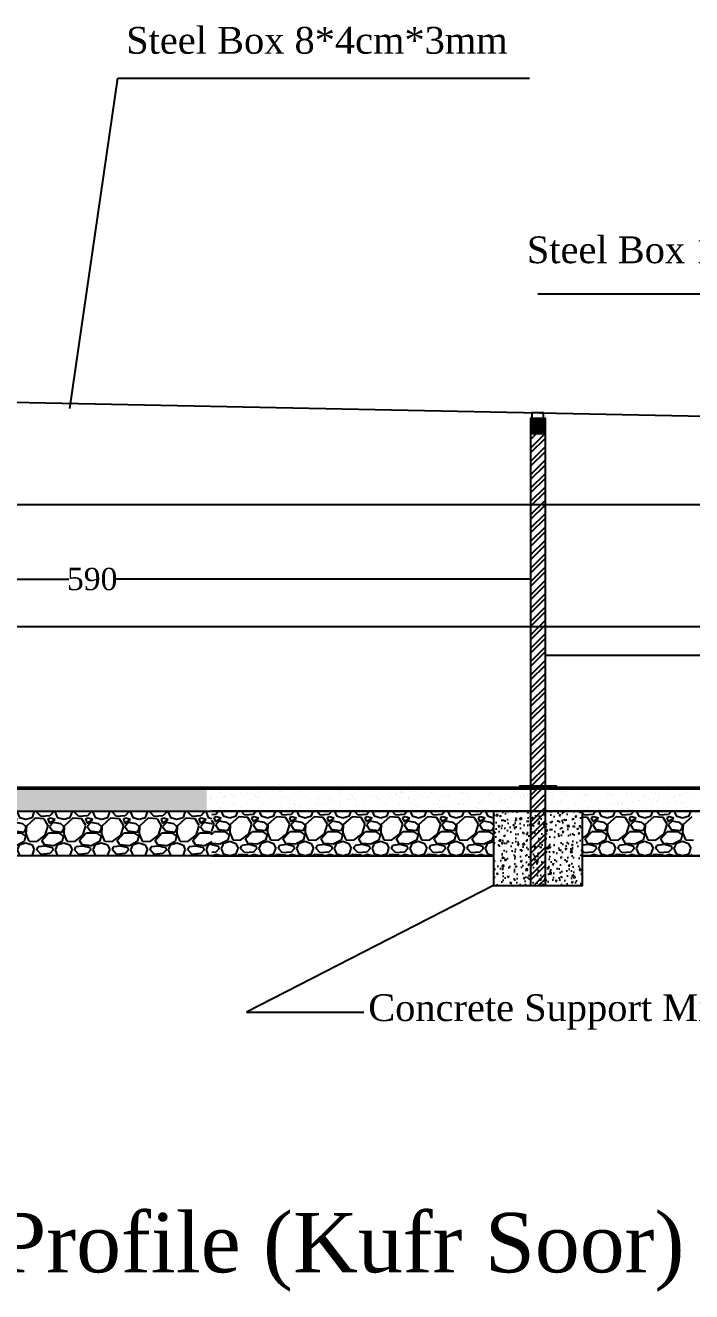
# Model space of a CAD drawing. Header units: centimetres. Extents: x 19229 to 51025, y 9487 to 24710.
# Drawn here: x 22319 to 22768, y 9487 to 10339 of the extents above; entities that cross this region are included whole.
import ezdxf

# ---------------------------------------------------------------- set-up
doc = ezdxf.new("R2010")
doc.units = ezdxf.units.CM
doc.layers.get('0').update_dxf_attribs({"linetype": 'CONTINUOUS'})
doc.layers.get('DEFPOINTS').update_dxf_attribs({"linetype": 'CONTINUOUS'})
doc.styles.add('style2', font='times.ttf', dxfattribs={"height": 15})
doc.styles.add('style3', font='times.ttf', dxfattribs={"height": 25})
doc.dimstyles.get("Standard").update_dxf_attribs({"dimtxt": 15, "dimasz": 0.18, "dimexe": 0.18, "dimexo": 0.0625, "dimgap": 0.09, "dimtad": 0, "dimdec": 0, "dimzin": 0, "dimdsep": 46, "dimtxsty": 'style2', "dimcen": 0.09, "dimadec": 0, "dimazin": 0, "dimtfac": 1, "dimtdec": 0, "dimtofl": 0, "dimtmove": 0, "dimatfit": 3, "dimfxl": 1, "dimtolj": 1, "dimtzin": 0, "dimarcsym": 0})

# ---------------------------------------------------------------- blocks, each defined once
blk = doc.blocks.new('*D21')
at = {"color": 0, "lineweight": -2, "ltscale": 20, "transparency": 16777216}
for p, q in [((22669.45, 9915.06), (22669.45, 9914.95)), ((22669.63, 9915.13), (22941.32, 9915.13)), ((23243.89, 9915.13), (22972.2, 9915.13)), ((23244.07, 9915.19), (23244.07, 9915.31))]:
    blk.add_line(p, q, dxfattribs=at)
at = {"color": 0, "ltscale": 20, "transparency": 16777216}
for points in [[(22669.63, 9915.16), (22669.63, 9915.1), (22669.45, 9915.13)], [(23243.89, 9915.16), (23243.89, 9915.1), (23244.07, 9915.13)]]:
    blk.add_solid(points, dxfattribs=at)
at = {"layer": 'DEFPOINTS', "color": 0, "ltscale": 20, "transparency": 16777216}
for p in [(22669.45, 9915.13), (23244.07, 9915.13), (23244.07, 9915.13)]:
    blk.add_point(p, dxfattribs=at)
at = {"color": 0, "ltscale": 20, "transparency": 16777216, "insert": (22956.76, 9915.13), "char_height": 15, "attachment_point": 5, "style": 'style2'}
blk.add_mtext('\\A1;575', dxfattribs=at)
blk = doc.blocks.new('*D22')
at = {"color": 0, "lineweight": -2, "ltscale": 20, "transparency": 16777216}
for p, q in [((20884.07, 10041.3), (20884.07, 9933.95)), ((23244.07, 10041.3), (23244.07, 9933.95)), ((20884.25, 9934.13), (22094.79, 9934.13)), ((23243.89, 9934.13), (22138, 9934.13))]:
    blk.add_line(p, q, dxfattribs=at)
at = {"color": 0, "ltscale": 20, "transparency": 16777216}
for points in [[(20884.25, 9934.16), (20884.25, 9934.1), (20884.07, 9934.13)], [(23243.89, 9934.16), (23243.89, 9934.1), (23244.07, 9934.13)]]:
    blk.add_solid(points, dxfattribs=at)
at = {"layer": 'DEFPOINTS', "color": 0, "ltscale": 20, "transparency": 16777216}
for p in [(20884.07, 10041.36), (23244.07, 10041.36), (23244.07, 9934.13)]:
    blk.add_point(p, dxfattribs=at)
at = {"color": 0, "ltscale": 20, "transparency": 16777216, "insert": (22116.39, 9934.13), "char_height": 15, "attachment_point": 5, "style": 'style2'}
blk.add_mtext('\\A1;2360', dxfattribs=at)
blk = doc.blocks.new('*D24')
at = {"color": 0, "lineweight": -2, "ltscale": 20, "transparency": 16777216}
for p, q in [((22069.45, 9966.31), (22069.45, 9966.43)), ((22069.63, 9966.25), (22348.67, 9966.25)), ((22659.27, 9966.25), (22380.23, 9966.25)), ((22659.45, 9966.31), (22659.45, 9966.43))]:
    blk.add_line(p, q, dxfattribs=at)
at = {"color": 0, "ltscale": 20, "transparency": 16777216}
for points in [[(22069.63, 9966.28), (22069.63, 9966.22), (22069.45, 9966.25)], [(22659.27, 9966.28), (22659.27, 9966.22), (22659.45, 9966.25)]]:
    blk.add_solid(points, dxfattribs=at)
at = {"layer": 'DEFPOINTS', "color": 0, "ltscale": 20, "transparency": 16777216}
for p in [(22069.45, 9966.25), (22659.45, 9966.25), (22659.45, 9966.25)]:
    blk.add_point(p, dxfattribs=at)
at = {"color": 0, "ltscale": 20, "transparency": 16777216, "insert": (22364.45, 9966.25), "char_height": 15, "attachment_point": 5, "style": 'style2'}
blk.add_mtext('\\A1;590', dxfattribs=at)

msp = doc.modelspace()

# ---------------------------------------------------------------- hatches: boundary and pattern name
at = {"ltscale": 20}
h = msp.add_hatch(color=7, dxfattribs=at)
h.dxf.hatch_style = 1
h.paths.add_polyline_path([(22669.45, 10074.25), (22659.45, 10074.25), (22659.45, 10064.25), (22669.45, 10064.25)])
h = msp.add_hatch(dxfattribs=at)
h.set_pattern_fill('STEEL', scale=2)
h.set_pattern_definition([(45, (0, 0), (-4.490128, 4.490128), []), (45, (0, 3.175), (-4.490128, 4.490128), [])])
h.paths.add_polyline_path([(22669.45, 10070.13), (22659.45, 10070.13), (22659.45, 10016.51), (22669.45, 10016.51)])
h.paths.add_polyline_path([(22669.45, 10016.51), (22659.45, 10016.51), (22659.45, 9760.13), (22669.45, 9760.13)])
h = msp.add_hatch()
h.set_pattern_fill('AR-SAND', scale=0.2)
h.set_pattern_definition([(37.5, (-260.873, 1198.842), (-0.3200063, 9.7882647), [0, -7.7216, 0, -8.636, 0, -8.255]), (7.5, (-260.873, 1198.842), (8.990466, 14.336502), [0, -4.1656, 0, -6.9596, 0, -2.667]), (327.5, (-267.122, 1198.842), (15.8198474, 0.0287437), [0, -2.54, 0, -9.144, 0, -11.938]), (317.5, (-267.122, 1198.842), (15.271129, 4.4585865), [0, -1.27, 0, -5.9944, 0, -6.858])])
h.paths.add_polyline_path([(22441.39, 9825.13), (22040.95, 9825.13), (22040.95, 9810.13), (22441.39, 9810.13)])
h = msp.add_hatch()
h.set_pattern_fill('GRAVEL')
h.set_pattern_definition([(228.0127875, (-242.5853, 1224.2422), (-203.20000002, -228.59999999), [3.417214, -338.304836]), (184.969741, (-244.8713, 1221.7022), (304.79999988, 25.400001447), [5.864047, -580.54049]), (132.510447, (-250.7133, 1221.1942), (254.00000011, -279.3999999), [4.134815, -409.347228]), (267.273689, (-260.6193, 1214.8442), (25.400000053, 508), [5.340045, -528.664374]), (292.833654, (-260.8733, 1209.5102), (-127.00000001, 304.799999996), [5.236337, -518.398077]), (357.273689, (-258.8413, 1204.6842), (-508, 25.400000053), [5.340045, -528.664374]), (37.6942405, (-253.5073, 1204.4302), (-330.199999985, -254.00000002), [7.061937, -699.131153]), (72.2553284, (-247.9193, 1208.7482), (177.800000048, 558.799999985), [6.667195, -660.052566]), (121.4295656, (-245.8873, 1215.0982), (-203.20000003, 330.19999998), [5.35813, -530.455457]), (175.236358, (-248.6813, 1219.6702), (279.4, -25.40000004), [6.117133, -299.73937]), (222.3974378, (-254.7773, 1220.1782), (-304.79999999, -279.40000001), [7.91078, -783.167725]), (138.814075, (-235.4733, 1214.5902), (-177.8, 152.40000001), [2.700045, -267.305658]), (171.4692344, (-237.5053, 1216.3682), (330.20000001, -50.79999994), [5.13682, -508.54639]), (225, (-242.585, 1217.13), (-4e-15, -25.4), [3.592093, -32.32893]), (203.19859, (-244.3633, 1220.1782), (127, 50.8), [1.934413, -191.506224]), (291.80141, (-246.1413, 1219.416), (-25.4, 76.2), [2.735656, -134.04753]), (30.963757, (-245.1253, 1216.876), (76.2, 50.8), [4.443197, -143.662982]), (161.56505, (-241.315, 1219.162), (50.8, -25.4), [3.212871, -77.10898]), (16.38954, (-260.8733, 1219.4162), (254, 76.2), [4.50088, -445.588267]), (70.346176, (-256.5553, 1220.6862), (-101.60000001, -279.4), [3.77599, -373.822157]), (293.19859, (-241.3153, 1224.2422), (-50.8, 127), [3.8688, -189.571836]), (343.61046, (-239.7913, 1220.6862), (-254.000000005, 76.19999998), [4.50088, -445.588267]), (339.443955, (-260.8733, 1203.6682), (-127, 50.8), [4.340352, -212.677343]), (294.775141, (-256.8093, 1202.1442), (-127.00000015, 279.39999993), [3.63672, -360.035934]), (66.80141, (-241.0613, 1198.8422), (50.8, 127), [3.8688, -189.571836]), (17.3540246, (-239.5373, 1202.3982), (-330.19999999, -101.60000002), [4.257827, -421.52376]), (69.443955, (-253.5073, 1198.8422), (-50.8, -127), [2.170176, -214.84752]), (101.309932, (-242.5853, 1198.842), (-25.4, 101.6), [1.295146, -128.21995]), (165.963757, (-242.8393, 1200.112), (76.2, -25.4), [5.236337, -99.490546]), (186.009006, (-247.9193, 1201.3822), (254, 25.40000001), [4.85267, -480.413649]), (303.690068, (-245.125, 1214.59), (-25.4, 50.8), [3.66324, -87.917764]), (353.1572266, (-243.0933, 1211.5422), (431.800000003, -50.799999977), [6.395568, -633.16009]), (60.945396, (-236.7433, 1210.7802), (-101.6, -177.8), [2.615082, -258.893923]), (90, (-235.473, 1213.066), (-25.4, 25.4), [1.524, -23.876]), (120.256437, (-248.4273, 1202.1442), (101.59999999, -177.80000001), [3.52867, -349.339408]), (48.0127875, (-250.2053, 1205.1922), (203.20000002, 228.59999999), [6.83443, -334.887622]), (0, (-245.633, 1210.272), (25.4, 25.4), [6.604, -18.796]), (325.3048465, (-239.0293, 1210.2722), (254.0000001, -177.79999986), [4.016096, -397.593167]), (254.054604, (-235.7273, 1207.9862), (-25.4, -101.6), [3.69829, -181.2165]), (207.6459754, (-236.7433, 1204.4302), (-482.60000002, -253.999999966), [6.02145, -596.124644]), (175.4260787, (-242.0773, 1201.6362), (-330.2, 25.4), [6.370295, -630.658465])])
h.paths.add_polyline_path([(22094.45, 9810.13), (22094.45, 9780.13), (22445.07, 9780.13), (22445.07, 9810.13)])
at = {"ltscale": 500}
h = msp.add_hatch(dxfattribs=at)
h.set_pattern_fill('CONCRETE_C', scale=1.5, pattern_type=2)
h.set_pattern_definition([(50, (368.408, 147.8), (10.7589027, -0.941282), [1.125, -12.375]), (355, (368.408, 147.8), (-2.08127, 11.282882), [0.9, -9.9]), (100.4514, (369.305, 147.721), (8.6776407, 10.341593), [0.956103, -10.5171317]), (46.1842, (368.408, 150.8), (16.008616, -2.482785), [1.6875, -18.5625]), (96.6356, (369.742, 150.593), (14.019941, 14.611768), [1.434154, -15.775695]), (351.1842, (368.408, 150.8), (14.019929, 14.611779), [1.35, -14.85]), (21, (369.908, 150.05), (8.9536058, -6.0392834), [1.125, -12.375]), (326, (369.908, 150.05), (3.64973, 10.8772507), [0.9, -9.9]), (71.4514, (370.654, 149.546), (12.6033394, 4.8379575), [0.956103, -10.5171317]), (37.5, (368.4083, 147.7996), (0.1823978, 4.9934078), [0, -9.78, 0, -10.05, 0, -9.9375]), (7.5, (368.4083, 147.7996), (3.9460431, 5.9161757), [0, -5.73, 0, -9.555, 0, -3.7875]), (327.5, (365.0633, 147.7996), (8.00733654, -0.3383231), [0, -3.75, 0, -11.7, 0, -15.525]), (317.5, (363.563, 147.7996), (8.7477925, 1.5015747), [0, -4.875, 0, -7.77, 0, -11.025])])
h.paths.add_polyline_path([(22694.45, 9810.13), (22634.45, 9810.13), (22634.45, 9760.13), (22694.45, 9760.13)])

# ---------------------------------------------------------------- linework, layer by layer
at = {"color": 7, "ltscale": 20}
for p, q in [((22349.35, 10081), (22381.64, 10303.11)), ((22381.64, 10303.11), (22658.8, 10303.11)), ((22664.45, 10158.03), (22977.99, 10158.03)), ((22068.45, 10090.13), (23254.33, 10066.13)), ((22659.45, 10070.13), (22659.45, 9760.13)), ((22634.45, 9760.13), (22468.21, 9675.12)), ((22468.21, 9675.12), (22547.19, 9675.12))]:
    msp.add_line(p, q, dxfattribs=at)
at = {"color": 7}
for p, q in [((20883.07, 10016.51), (23245.07, 10016.51)), ((22445.07, 9826.13), (21714.95, 9826.13)), ((21714.95, 9825.13), (22445.07, 9825.13)), ((22444.79, 9820.1), (22444.79, 9820.1)), ((23243.57, 9826.13), (22445.07, 9826.13)), ((23245.07, 9825.13), (22445.07, 9825.13)), ((23245.07, 9825.13), (22445.07, 9825.13)), ((22445.07, 9825.13), (23245.07, 9825.13)), ((22449.93, 9824.34), (22449.93, 9824.34)), ((22450.71, 9822.76), (22450.71, 9822.76)), ((22451.85, 9819.69), (22451.85, 9819.69)), ((22454.35, 9820.29), (22454.35, 9820.29)), ((22454.49, 9820.03), (22454.49, 9820.03)), ((22458.47, 9821.49), (22458.47, 9821.49)), ((22458.62, 9820.58), (22458.62, 9820.58)), ((22460.61, 9820.13), (22460.61, 9820.13)), ((22464, 9822.93), (22464, 9822.93)), ((22465.52, 9821.49), (22465.52, 9821.49)), ((22468.17, 9821.83), (22468.17, 9821.83)), ((22469.62, 9824.75), (22469.62, 9824.75)), ((22472.3, 9822.38), (22472.3, 9822.38)), ((22474.29, 9821.52), (22474.29, 9821.52)), ((22474.67, 9820.11), (22474.67, 9820.11)), ((22475.61, 9819.25), (22475.61, 9819.25)), ((22476.43, 9820.16), (22476.43, 9820.16)), ((22477, 9822.87), (22477, 9822.87)), ((22479.2, 9823.29), (22479.2, 9823.29)), ((22481.84, 9823.63), (22481.84, 9823.63)), ((22485.97, 9824.18), (22485.97, 9824.18)), ((22489.94, 9824.57), (22489.94, 9824.57)), ((22490.11, 9821.55), (22490.11, 9821.55)), ((22490.72, 9823.37), (22490.72, 9823.37)), ((22490.88, 9823.71), (22490.88, 9823.71)), ((22492.25, 9820.18), (22492.25, 9820.18)), ((22492.87, 9825.09), (22492.87, 9825.09)), ((22495.3, 9819.66), (22495.3, 9819.66)), ((22504.02, 9823.54), (22504.02, 9823.54)), ((22505.93, 9821.58), (22505.93, 9821.58)), ((22508.07, 9820.21), (22508.07, 9820.21)), ((22510.57, 9824.12), (22510.57, 9824.12)), ((22515.63, 9819.49), (22515.63, 9819.49)), ((22517.01, 9823.47), (22517.01, 9823.47)), ((22521.75, 9821.61), (22521.75, 9821.61)), ((22523.89, 9820.24), (22523.89, 9820.24)), ((22530.73, 9823.97), (22530.73, 9823.97)), ((22530.9, 9823.95), (22530.9, 9823.95)), ((22531.84, 9823.09), (22531.84, 9823.09)), ((22536.25, 9819.04), (22536.25, 9819.04)), ((22537.57, 9821.64), (22537.57, 9821.64)), ((22539.71, 9820.27), (22539.71, 9820.27)), ((22544.03, 9824.14), (22544.03, 9824.14)), ((22550.9, 9819.37), (22550.9, 9819.37)), ((22551.53, 9823.5), (22551.53, 9823.5)), ((22552.25, 9819.75), (22552.25, 9819.75)), ((22553.39, 9821.66), (22553.39, 9821.66)), ((22554.9, 9820.1), (22554.9, 9820.1)), ((22555.53, 9820.3), (22555.53, 9820.3)), ((22557.03, 9824.07), (22557.03, 9824.07)), ((22559.03, 9820.64), (22559.03, 9820.64)), ((22564.2, 9819.54), (22564.2, 9819.54)), ((22565.93, 9821.55), (22565.93, 9821.55)), ((22568.57, 9821.9), (22568.57, 9821.9)), ((22569.21, 9821.69), (22569.21, 9821.69)), ((22570.75, 9824.57), (22570.75, 9824.57)), ((22571.35, 9820.33), (22571.35, 9820.33)), ((22571.85, 9823.32), (22571.85, 9823.32)), ((22572.7, 9822.44), (22572.7, 9822.44)), ((22572.79, 9822.47), (22572.79, 9822.47)), ((22577.19, 9819.48), (22577.19, 9819.48)), ((22579.6, 9823.35), (22579.6, 9823.35)), ((22582.25, 9823.7), (22582.25, 9823.7)), ((22584.04, 9824.74), (22584.04, 9824.74)), ((22585.03, 9821.72), (22585.03, 9821.72)), ((22586.38, 9824.24), (22586.38, 9824.24)), ((22587.17, 9820.36), (22587.17, 9820.36)), ((22590.91, 9819.98), (22590.91, 9819.98)), ((22592.48, 9822.87), (22592.48, 9822.87)), ((22597.04, 9824.68), (22597.04, 9824.68)), ((22600.85, 9821.75), (22600.85, 9821.75)), ((22602.99, 9820.39), (22602.99, 9820.39)), ((22604.21, 9820.15), (22604.21, 9820.15)), ((22612.81, 9822.7), (22612.81, 9822.7)), ((22613.74, 9821.84), (22613.74, 9821.84)), ((22616.67, 9821.78), (22616.67, 9821.78)), ((22617.2, 9820.08), (22617.2, 9820.08)), ((22618.81, 9820.41), (22618.81, 9820.41)), ((22630.93, 9820.58), (22630.93, 9820.58)), ((22632.49, 9821.81), (22632.49, 9821.81)), ((22633.43, 9822.25), (22633.43, 9822.25)), ((22634.63, 9820.44), (22634.63, 9820.44)), ((22644.22, 9820.75), (22644.22, 9820.75)), ((22648.31, 9821.84), (22648.31, 9821.84)), ((22650.45, 9820.47), (22650.45, 9820.47)), ((22652.66, 9819.82), (22652.66, 9819.82)), ((22653.76, 9822.08), (22653.76, 9822.08)), ((22654.7, 9821.22), (22654.7, 9821.22)), ((22655.3, 9820.17), (22655.3, 9820.17)), ((22657.22, 9820.68), (22657.22, 9820.68)), ((22659.43, 9820.71), (22659.43, 9820.71)), ((22664.13, 9821.87), (22664.13, 9821.87)), ((22666.27, 9820.5), (22666.27, 9820.5)), ((22666.33, 9821.62), (22666.33, 9821.62)), ((22668.98, 9821.97), (22668.98, 9821.97)), ((22670.94, 9821.18), (22670.94, 9821.18)), ((22673.11, 9822.51), (22673.11, 9822.51)), ((22674.39, 9821.63), (22674.39, 9821.63)), ((22679.95, 9821.89), (22679.95, 9821.89)), ((22680.01, 9823.42), (22680.01, 9823.42)), ((22682.09, 9820.53), (22682.09, 9820.53)), ((22682.65, 9823.77), (22682.65, 9823.77)), ((22684.24, 9821.35), (22684.24, 9821.35)), ((22686.78, 9824.31), (22686.78, 9824.31)), ((22694.72, 9821.45), (22694.72, 9821.45)), ((22695.65, 9820.59), (22695.65, 9820.59)), ((22695.77, 9821.92), (22695.77, 9821.92)), ((22697.23, 9821.29), (22697.23, 9821.29)), ((22697.91, 9820.56), (22697.91, 9820.56)), ((22710.92, 9825.05), (22710.92, 9825.05)), ((22710.95, 9821.78), (22710.95, 9821.78)), ((22711.59, 9821.95), (22711.59, 9821.95)), ((22713.73, 9820.59), (22713.73, 9820.59)), ((22715.34, 9821), (22715.34, 9821)), ((22724.25, 9821.95), (22724.25, 9821.95)), ((22727.41, 9821.98), (22727.41, 9821.98)), ((22729.55, 9820.62), (22729.55, 9820.62)), ((22735.67, 9820.83), (22735.67, 9820.83)), ((22736.61, 9819.97), (22736.61, 9819.97)), ((22737.24, 9821.89), (22737.24, 9821.89)), ((22743.23, 9822.01), (22743.23, 9822.01)), ((22745.37, 9820.64), (22745.37, 9820.64)), ((22750.96, 9822.38), (22750.96, 9822.38)), ((22751.88, 9824.43), (22751.88, 9824.43)), ((22753.06, 9819.88), (22753.06, 9819.88)), ((22755.7, 9820.23), (22755.7, 9820.23)), ((22756.3, 9820.38), (22756.3, 9820.38)), ((22759.05, 9822.04), (22759.05, 9822.04)), ((22759.83, 9820.77), (22759.83, 9820.77)), ((22761.19, 9820.67), (22761.19, 9820.67)), ((22764.26, 9822.55), (22764.26, 9822.55)), ((22766.73, 9821.68), (22766.73, 9821.68)), ((22444.13, 9811.2), (22444.13, 9811.2)), ((22444.16, 9817.74), (22444.16, 9817.74)), ((22444.95, 9818.78), (22444.95, 9818.78)), ((22451.03, 9812.98), (22451.03, 9812.98)), ((22452.51, 9815.19), (22452.51, 9815.19)), ((22457.15, 9817.68), (22457.15, 9817.68)), ((22459.4, 9815.65), (22459.4, 9815.65)), ((22460.34, 9814.8), (22460.34, 9814.8)), ((22464.32, 9813.15), (22464.32, 9813.15)), ((22464.76, 9810.75), (22464.76, 9810.75)), ((22468.33, 9815.21), (22468.33, 9815.21)), ((22470.87, 9818.17), (22470.87, 9818.17)), ((22477.32, 9813.08), (22477.32, 9813.08)), ((22480.03, 9815.2), (22480.03, 9815.2)), ((22483.88, 9810.75), (22483.88, 9810.75)), ((22484.15, 9815.24), (22484.15, 9815.24)), ((22484.17, 9818.34), (22484.17, 9818.34)), ((22485.09, 9810.57), (22485.09, 9810.57)), ((22486.53, 9811.1), (22486.53, 9811.1)), ((22490.66, 9811.64), (22490.66, 9811.64)), ((22491.04, 9813.58), (22491.04, 9813.58)), ((22497.17, 9818.28), (22497.17, 9818.28)), ((22497.56, 9812.55), (22497.56, 9812.55)), ((22499.97, 9815.27), (22499.97, 9815.27)), ((22500.2, 9812.9), (22500.2, 9812.9)), ((22500.36, 9815.03), (22500.36, 9815.03)), ((22501.29, 9814.17), (22501.29, 9814.17)), ((22504.33, 9813.44), (22504.33, 9813.44)), ((22504.34, 9813.75), (22504.34, 9813.75)), ((22510.89, 9818.77), (22510.89, 9818.77)), ((22511.23, 9814.35), (22511.23, 9814.35)), ((22513.88, 9814.7), (22513.88, 9814.7)), ((22515.79, 9815.3), (22515.79, 9815.3)), ((22516.56, 9818.63), (22516.56, 9818.63)), ((22517.33, 9813.68), (22517.33, 9813.68)), ((22518.01, 9815.24), (22518.01, 9815.24)), ((22520.98, 9814.58), (22520.98, 9814.58)), ((22524.18, 9818.94), (22524.18, 9818.94)), ((22524.91, 9816.15), (22524.91, 9816.15)), ((22527.55, 9816.5), (22527.55, 9816.5)), ((22531.05, 9814.18), (22531.05, 9814.18)), ((22531.61, 9815.33), (22531.61, 9815.33)), ((22531.68, 9817.04), (22531.68, 9817.04)), ((22537.18, 9818.88), (22537.18, 9818.88)), ((22538.58, 9817.95), (22538.58, 9817.95)), ((22541.22, 9818.3), (22541.22, 9818.3)), ((22541.31, 9814.41), (22541.31, 9814.41)), ((22542.25, 9813.55), (22542.25, 9813.55)), ((22544.35, 9814.35), (22544.35, 9814.35)), ((22545.35, 9818.84), (22545.35, 9818.84)), ((22547.43, 9815.36), (22547.43, 9815.36)), ((22556.58, 9818.87), (22556.58, 9818.87)), ((22557.35, 9814.29), (22557.35, 9814.29)), ((22557.52, 9818.01), (22557.52, 9818.01)), ((22561.94, 9813.96), (22561.94, 9813.96)), ((22563.25, 9815.39), (22563.25, 9815.39)), ((22571.07, 9814.78), (22571.07, 9814.78)), ((22577.21, 9818.42), (22577.21, 9818.42)), ((22579.07, 9815.42), (22579.07, 9815.42)), ((22582.27, 9813.78), (22582.27, 9813.78)), ((22583.2, 9812.92), (22583.2, 9812.92)), ((22584.29, 9810.82), (22584.29, 9810.82)), ((22584.36, 9814.95), (22584.36, 9814.95)), ((22586.93, 9811.16), (22586.93, 9811.16)), ((22591.06, 9811.71), (22591.06, 9811.71)), ((22594.89, 9815.44), (22594.89, 9815.44)), ((22597.36, 9814.89), (22597.36, 9814.89)), ((22597.54, 9818.24), (22597.54, 9818.24)), ((22597.96, 9812.62), (22597.96, 9812.62)), ((22598.47, 9817.38), (22598.47, 9817.38)), ((22600.6, 9812.96), (22600.6, 9812.96)), ((22602.89, 9813.33), (22602.89, 9813.33)), ((22604.73, 9813.51), (22604.73, 9813.51)), ((22610.71, 9815.47), (22610.71, 9815.47)), ((22611.08, 9815.38), (22611.08, 9815.38)), ((22611.63, 9814.42), (22611.63, 9814.42)), ((22614.28, 9814.76), (22614.28, 9814.76)), ((22618.16, 9817.79), (22618.16, 9817.79)), ((22618.41, 9815.31), (22618.41, 9815.31)), ((22623.22, 9813.16), (22623.22, 9813.16)), ((22624.16, 9812.3), (22624.16, 9812.3)), ((22624.38, 9815.55), (22624.38, 9815.55)), ((22625.31, 9816.22), (22625.31, 9816.22)), ((22626.53, 9815.5), (22626.53, 9815.5)), ((22627.95, 9816.56), (22627.95, 9816.56)), ((22631.25, 9810.79), (22631.25, 9810.79)), ((22632.08, 9817.11), (22632.08, 9817.11)), ((22637.37, 9815.49), (22637.37, 9815.49)), ((22638.49, 9817.62), (22638.49, 9817.62)), ((22638.98, 9818.02), (22638.98, 9818.02)), ((22639.43, 9816.76), (22639.43, 9816.76)), ((22641.63, 9818.36), (22641.63, 9818.36)), ((22642.35, 9815.53), (22642.35, 9815.53)), ((22643.85, 9812.71), (22643.85, 9812.71)), ((22644.54, 9810.96), (22644.54, 9810.96)), ((22645.76, 9818.91), (22645.76, 9818.91)), ((22651.09, 9815.98), (22651.09, 9815.98)), ((22657.54, 9810.9), (22657.54, 9810.9)), ((22658.16, 9815.56), (22658.16, 9815.56)), ((22659.12, 9817.17), (22659.12, 9817.17)), ((22664.17, 9812.54), (22664.17, 9812.54)), ((22664.39, 9816.15), (22664.39, 9816.15)), ((22665.11, 9811.68), (22665.11, 9811.68)), ((22671.26, 9811.39), (22671.26, 9811.39)), ((22673.98, 9815.59), (22673.98, 9815.59)), ((22677.38, 9816.09), (22677.38, 9816.09)), ((22679.45, 9816.99), (22679.45, 9816.99)), ((22680.38, 9816.14), (22680.38, 9816.14)), ((22684.56, 9811.56), (22684.56, 9811.56)), ((22684.69, 9810.88), (22684.69, 9810.88)), ((22684.8, 9812.09), (22684.8, 9812.09)), ((22687.33, 9811.23), (22687.33, 9811.23)), ((22689.8, 9815.62), (22689.8, 9815.62)), ((22691.1, 9816.59), (22691.1, 9816.59)), ((22691.46, 9811.77), (22691.46, 9811.77)), ((22697.55, 9811.5), (22697.55, 9811.5)), ((22698.36, 9812.68), (22698.36, 9812.68)), ((22700.07, 9816.54), (22700.07, 9816.54)), ((22701.01, 9813.03), (22701.01, 9813.03)), ((22704.4, 9816.76), (22704.4, 9816.76)), ((22705.13, 9811.91), (22705.13, 9811.91)), ((22705.14, 9813.57), (22705.14, 9813.57)), ((22705.62, 9815.65), (22705.62, 9815.65)), ((22706.06, 9811.05), (22706.06, 9811.05)), ((22711.27, 9811.99), (22711.27, 9811.99)), ((22712.04, 9814.48), (22712.04, 9814.48)), ((22714.68, 9814.83), (22714.68, 9814.83)), ((22717.4, 9816.69), (22717.4, 9816.69)), ((22718.81, 9815.37), (22718.81, 9815.37)), ((22720.4, 9816.37), (22720.4, 9816.37)), ((22721.34, 9815.51), (22721.34, 9815.51)), ((22721.44, 9815.67), (22721.44, 9815.67)), ((22724.57, 9812.16), (22724.57, 9812.16)), ((22725.71, 9816.28), (22725.71, 9816.28)), ((22725.76, 9811.46), (22725.76, 9811.46)), ((22728.36, 9816.63), (22728.36, 9816.63)), ((22731.12, 9817.19), (22731.12, 9817.19)), ((22732.49, 9817.17), (22732.49, 9817.17)), ((22737.26, 9815.7), (22737.26, 9815.7)), ((22737.56, 9812.1), (22737.56, 9812.1)), ((22739.39, 9818.08), (22739.39, 9818.08)), ((22741.03, 9815.92), (22741.03, 9815.92)), ((22742.03, 9818.43), (22742.03, 9818.43)), ((22744.42, 9817.36), (22744.42, 9817.36)), ((22746.08, 9811.29), (22746.08, 9811.29)), ((22746.16, 9818.97), (22746.16, 9818.97)), ((22751.28, 9812.59), (22751.28, 9812.59)), ((22753.08, 9815.73), (22753.08, 9815.73)), ((22757.41, 9817.29), (22757.41, 9817.29)), ((22761.35, 9815.75), (22761.35, 9815.75)), ((22762.29, 9814.89), (22762.29, 9814.89)), ((22764.58, 9812.76), (22764.58, 9812.76)), ((22766.71, 9810.84), (22766.71, 9810.84)), ((21240.07, 9810.13), (22445.07, 9810.13)), ((22445.07, 9810.34), (22445.07, 9810.34)), ((23270.07, 9810.13), (22445.07, 9810.13)), ((23245.07, 9810.13), (22445.07, 9810.13)), ((22445.07, 9810.13), (23245.07, 9810.13)), ((22447.59, 9808.04), (22445.07, 9807.82)), ((22446.58, 9801.43), (22445.07, 9803.9)), ((22448.1, 9806.51), (22446.32, 9805.75)), ((22446.32, 9805.75), (22447.34, 9803.21)), ((22447.34, 9803.21), (22451.15, 9805.5)), ((22449.88, 9803.46), (22447.34, 9800.92)), ((22449.47, 9810.13), (22447.59, 9808.04)), ((22451.15, 9805.5), (22448.1, 9806.51)), ((22454.96, 9802.7), (22449.88, 9803.46)), ((22451.34, 9810.13), (22452.67, 9807.02)), ((22452.67, 9807.02), (22456.99, 9805.75)), ((22456.99, 9800.92), (22454.96, 9802.7)), ((22456.99, 9805.75), (22461.31, 9807.02)), ((22463.09, 9806.51), (22457.24, 9801.18)), ((22461.31, 9807.02), (22462.42, 9810.13)), ((22469.18, 9806), (22463.09, 9806.51)), ((22467.15, 9807.53), (22464.77, 9810.13)), ((22472.99, 9808.04), (22467.15, 9807.53)), ((22471.98, 9801.43), (22469.18, 9806)), ((22473.5, 9806.51), (22471.72, 9805.75)), ((22471.72, 9805.75), (22472.74, 9803.21)), ((22472.74, 9803.21), (22476.55, 9805.5)), ((22475.28, 9803.46), (22472.74, 9800.92)), ((22474.87, 9810.13), (22472.99, 9808.04)), ((22476.55, 9805.5), (22473.5, 9806.51)), ((22480.36, 9802.7), (22475.28, 9803.46)), ((22476.74, 9810.13), (22478.07, 9807.02)), ((22478.07, 9807.02), (22482.39, 9805.75)), ((22482.39, 9800.92), (22480.36, 9802.7)), ((22482.39, 9805.75), (22486.71, 9807.02)), ((22488.49, 9806.51), (22482.64, 9801.18)), ((22486.71, 9807.02), (22487.82, 9810.13)), ((22494.58, 9806), (22488.49, 9806.51)), ((22492.55, 9807.53), (22490.17, 9810.13)), ((22498.39, 9808.04), (22492.55, 9807.53)), ((22497.38, 9801.43), (22494.58, 9806)), ((22498.9, 9806.51), (22497.12, 9805.75)), ((22497.12, 9805.75), (22498.14, 9803.21)), ((22498.14, 9803.21), (22501.95, 9805.5)), ((22500.68, 9803.46), (22498.14, 9800.92)), ((22500.27, 9810.13), (22498.39, 9808.04)), ((22501.95, 9805.5), (22498.9, 9806.51)), ((22505.76, 9802.7), (22500.68, 9803.46)), ((22502.14, 9810.13), (22503.47, 9807.02)), ((22503.47, 9807.02), (22507.79, 9805.75)), ((22507.79, 9800.92), (22505.76, 9802.7)), ((22507.79, 9805.75), (22512.11, 9807.02)), ((22513.89, 9806.51), (22508.04, 9801.18)), ((22512.11, 9807.02), (22513.22, 9810.13)), ((22519.98, 9806), (22513.89, 9806.51)), ((22517.95, 9807.53), (22515.57, 9810.13)), ((22523.79, 9808.04), (22517.95, 9807.53)), ((22522.78, 9801.43), (22519.98, 9806)), ((22524.3, 9806.51), (22522.52, 9805.75)), ((22522.52, 9805.75), (22523.54, 9803.21)), ((22523.54, 9803.21), (22527.35, 9805.5)), ((22526.08, 9803.46), (22523.54, 9800.92)), ((22525.67, 9810.13), (22523.79, 9808.04)), ((22527.35, 9805.5), (22524.3, 9806.51)), ((22531.16, 9802.7), (22526.08, 9803.46)), ((22527.54, 9810.13), (22528.87, 9807.02)), ((22528.87, 9807.02), (22533.19, 9805.75)), ((22533.19, 9800.92), (22531.16, 9802.7)), ((22533.19, 9805.75), (22537.51, 9807.02)), ((22539.29, 9806.51), (22533.44, 9801.18)), ((22537.51, 9807.02), (22538.62, 9810.13)), ((22545.38, 9806), (22539.29, 9806.51)), ((22543.35, 9807.53), (22540.97, 9810.13)), ((22549.19, 9808.04), (22543.35, 9807.53)), ((22548.18, 9801.43), (22545.38, 9806)), ((22549.7, 9806.51), (22547.92, 9805.75)), ((22547.92, 9805.75), (22548.94, 9803.21)), ((22548.94, 9803.21), (22552.75, 9805.5)), ((22551.48, 9803.46), (22548.94, 9800.92)), ((22551.07, 9810.13), (22549.19, 9808.04)), ((22552.75, 9805.5), (22549.7, 9806.51)), ((22556.56, 9802.7), (22551.48, 9803.46)), ((22552.94, 9810.13), (22554.27, 9807.02)), ((22554.27, 9807.02), (22558.59, 9805.75)), ((22558.59, 9800.92), (22556.56, 9802.7)), ((22558.59, 9805.75), (22562.91, 9807.02)), ((22564.69, 9806.51), (22558.84, 9801.18)), ((22562.91, 9807.02), (22564.02, 9810.13)), ((22570.78, 9806), (22564.69, 9806.51)), ((22568.75, 9807.53), (22566.37, 9810.13)), ((22574.59, 9808.04), (22568.75, 9807.53)), ((22573.58, 9801.43), (22570.78, 9806)), ((22575.1, 9806.51), (22573.32, 9805.75)), ((22573.32, 9805.75), (22574.34, 9803.21)), ((22574.34, 9803.21), (22578.15, 9805.5)), ((22576.88, 9803.46), (22574.34, 9800.92)), ((22576.47, 9810.13), (22574.59, 9808.04)), ((22578.15, 9805.5), (22575.1, 9806.51)), ((22581.96, 9802.7), (22576.88, 9803.46)), ((22578.34, 9810.13), (22579.67, 9807.02)), ((22579.67, 9807.02), (22583.99, 9805.75)), ((22583.99, 9800.92), (22581.96, 9802.7)), ((22583.99, 9805.75), (22588.31, 9807.02)), ((22590.09, 9806.51), (22584.24, 9801.18)), ((22588.31, 9807.02), (22589.42, 9810.13)), ((22596.18, 9806), (22590.09, 9806.51)), ((22591.23, 9810.19), (22591.23, 9810.19)), ((22594.15, 9807.53), (22591.77, 9810.13)), ((22599.99, 9808.04), (22594.15, 9807.53)), ((22598.98, 9801.43), (22596.18, 9806)), ((22600.5, 9806.51), (22598.72, 9805.75)), ((22598.72, 9805.75), (22599.74, 9803.21)), ((22599.74, 9803.21), (22603.55, 9805.5)), ((22602.28, 9803.46), (22599.74, 9800.92)), ((22601.87, 9810.13), (22599.99, 9808.04)), ((22603.55, 9805.5), (22600.5, 9806.51)), ((22607.36, 9802.7), (22602.28, 9803.46)), ((22603.74, 9810.13), (22605.07, 9807.02)), ((22604.53, 9810.36), (22604.53, 9810.36)), ((22605.07, 9807.02), (22609.39, 9805.75)), ((22609.39, 9800.92), (22607.36, 9802.7)), ((22609.39, 9805.75), (22613.71, 9807.02)), ((22615.49, 9806.51), (22609.64, 9801.18)), ((22613.71, 9807.02), (22614.82, 9810.13)), ((22621.58, 9806), (22615.49, 9806.51)), ((22619.55, 9807.53), (22617.17, 9810.13)), ((22617.52, 9810.29), (22617.52, 9810.29)), ((22625.39, 9808.04), (22619.55, 9807.53)), ((22624.38, 9801.43), (22621.58, 9806)), ((22625.9, 9806.51), (22624.12, 9805.75)), ((22624.12, 9805.75), (22625.14, 9803.21)), ((22625.14, 9803.21), (22628.95, 9805.5)), ((22627.68, 9803.46), (22625.14, 9800.92)), ((22627.27, 9810.13), (22625.39, 9808.04)), ((22628.95, 9805.5), (22625.9, 9806.51)), ((22632.76, 9802.7), (22627.68, 9803.46)), ((22629.14, 9810.13), (22630.47, 9807.02)), ((22630.47, 9807.02), (22634.45, 9805.85)), ((22634.79, 9800.92), (22632.76, 9802.7)), ((22664.44, 9807), (22664.51, 9807.02)), ((22695.75, 9807.53), (22693.37, 9810.13)), ((22697.78, 9806), (22694.45, 9806.28)), ((22701.59, 9808.04), (22695.75, 9807.53)), ((22700.58, 9801.43), (22697.78, 9806)), ((22702.1, 9806.51), (22700.32, 9805.75)), ((22700.32, 9805.75), (22701.34, 9803.21)), ((22701.34, 9803.21), (22705.15, 9805.5)), ((22703.88, 9803.46), (22701.34, 9800.92)), ((22703.47, 9810.13), (22701.59, 9808.04)), ((22705.15, 9805.5), (22702.1, 9806.51)), ((22708.96, 9802.7), (22703.88, 9803.46)), ((22705.34, 9810.13), (22706.67, 9807.02)), ((22706.67, 9807.02), (22710.99, 9805.75)), ((22710.99, 9800.92), (22708.96, 9802.7)), ((22710.99, 9805.75), (22715.31, 9807.02)), ((22717.09, 9806.51), (22711.24, 9801.18)), ((22715.31, 9807.02), (22716.42, 9810.13)), ((22723.18, 9806), (22717.09, 9806.51)), ((22721.15, 9807.53), (22718.77, 9810.13)), ((22726.99, 9808.04), (22721.15, 9807.53)), ((22725.98, 9801.43), (22723.18, 9806)), ((22727.5, 9806.51), (22725.72, 9805.75)), ((22725.72, 9805.75), (22726.74, 9803.21)), ((22726.74, 9803.21), (22730.55, 9805.5)), ((22729.28, 9803.46), (22726.74, 9800.92)), ((22728.87, 9810.13), (22726.99, 9808.04)), ((22730.55, 9805.5), (22727.5, 9806.51)), ((22734.36, 9802.7), (22729.28, 9803.46)), ((22730.74, 9810.13), (22732.07, 9807.02)), ((22732.07, 9807.02), (22736.39, 9805.75)), ((22736.39, 9800.92), (22734.36, 9802.7)), ((22736.39, 9805.75), (22740.71, 9807.02)), ((22742.49, 9806.51), (22736.64, 9801.18)), ((22740.71, 9807.02), (22741.82, 9810.13)), ((22748.58, 9806), (22742.49, 9806.51)), ((22746.55, 9807.53), (22744.17, 9810.13)), ((22752.39, 9808.04), (22746.55, 9807.53)), ((22747.02, 9810.43), (22747.02, 9810.43)), ((22751.38, 9801.43), (22748.58, 9806)), ((22752.9, 9806.51), (22751.12, 9805.75)), ((22751.12, 9805.75), (22752.14, 9803.21)), ((22752.14, 9803.21), (22755.95, 9805.5)), ((22754.68, 9803.46), (22752.14, 9800.92)), ((22754.27, 9810.13), (22752.39, 9808.04)), ((22755.95, 9805.5), (22752.9, 9806.51)), ((22759.76, 9802.7), (22754.68, 9803.46)), ((22756.14, 9810.13), (22757.47, 9807.02)), ((22757.47, 9807.02), (22761.79, 9805.75)), ((22761.79, 9800.92), (22759.76, 9802.7)), ((22761.79, 9805.75), (22766.11, 9807.02)), ((22767.89, 9806.51), (22762.04, 9801.18)), ((22766.11, 9807.02), (22767.22, 9810.13)), ((22445.07, 9796.73), (22446.58, 9801.43)), ((22445.07, 9794.65), (22446.83, 9796.61)), ((22446.83, 9796.61), (22453.43, 9796.61)), ((22447.34, 9800.92), (22449.37, 9797.88)), ((22449.37, 9797.88), (22455.72, 9797.11)), ((22453.43, 9796.61), (22456.74, 9794.32)), ((22455.72, 9797.11), (22456.99, 9799.4)), ((22456.74, 9794.32), (22455.72, 9790.76)), ((22457.24, 9801.18), (22456.99, 9795.84)), ((22456.99, 9799.4), (22456.99, 9800.92)), ((22456.99, 9795.84), (22459.02, 9791.02)), ((22464.36, 9790.76), (22469.94, 9795.08)), ((22467.66, 9791.53), (22472.23, 9796.61)), ((22469.94, 9795.08), (22471.98, 9801.43)), ((22472.23, 9796.61), (22478.83, 9796.61)), ((22472.74, 9800.92), (22474.77, 9797.88)), ((22474.77, 9797.88), (22481.12, 9797.11)), ((22478.83, 9796.61), (22482.14, 9794.32)), ((22481.12, 9797.11), (22482.39, 9799.4)), ((22482.14, 9794.32), (22481.12, 9790.76)), ((22482.64, 9801.18), (22482.39, 9795.84)), ((22482.39, 9799.4), (22482.39, 9800.92)), ((22482.39, 9795.84), (22484.42, 9791.02)), ((22489.76, 9790.76), (22495.34, 9795.08)), ((22493.06, 9791.53), (22497.63, 9796.61)), ((22495.34, 9795.08), (22497.38, 9801.43)), ((22497.63, 9796.61), (22504.23, 9796.61)), ((22498.14, 9800.92), (22500.17, 9797.88)), ((22500.17, 9797.88), (22506.52, 9797.11)), ((22504.23, 9796.61), (22507.54, 9794.32)), ((22506.52, 9797.11), (22507.79, 9799.4)), ((22507.54, 9794.32), (22506.52, 9790.76)), ((22508.04, 9801.18), (22507.79, 9795.84)), ((22507.79, 9799.4), (22507.79, 9800.92)), ((22507.79, 9795.84), (22509.82, 9791.02)), ((22515.16, 9790.76), (22520.74, 9795.08)), ((22518.46, 9791.53), (22523.03, 9796.61)), ((22520.74, 9795.08), (22522.78, 9801.43)), ((22523.03, 9796.61), (22529.63, 9796.61)), ((22523.54, 9800.92), (22525.57, 9797.88)), ((22525.57, 9797.88), (22531.92, 9797.11)), ((22529.63, 9796.61), (22532.94, 9794.32)), ((22531.92, 9797.11), (22533.19, 9799.4)), ((22532.94, 9794.32), (22531.92, 9790.76)), ((22533.44, 9801.18), (22533.19, 9795.84)), ((22533.19, 9799.4), (22533.19, 9800.92)), ((22533.19, 9795.84), (22535.22, 9791.02)), ((22540.56, 9790.76), (22546.14, 9795.08)), ((22543.86, 9791.53), (22548.43, 9796.61)), ((22546.14, 9795.08), (22548.18, 9801.43)), ((22548.43, 9796.61), (22555.03, 9796.61)), ((22548.94, 9800.92), (22550.97, 9797.88)), ((22550.97, 9797.88), (22557.32, 9797.11)), ((22555.03, 9796.61), (22558.34, 9794.32)), ((22557.32, 9797.11), (22558.59, 9799.4)), ((22558.34, 9794.32), (22557.32, 9790.76)), ((22558.84, 9801.18), (22558.59, 9795.84)), ((22558.59, 9799.4), (22558.59, 9800.92)), ((22558.59, 9795.84), (22560.62, 9791.02)), ((22565.96, 9790.76), (22571.54, 9795.08)), ((22569.26, 9791.53), (22573.83, 9796.61)), ((22571.54, 9795.08), (22573.58, 9801.43)), ((22573.83, 9796.61), (22580.43, 9796.61)), ((22574.34, 9800.92), (22576.37, 9797.88)), ((22576.37, 9797.88), (22582.72, 9797.11)), ((22580.43, 9796.61), (22583.74, 9794.32)), ((22582.72, 9797.11), (22583.99, 9799.4)), ((22583.74, 9794.32), (22582.72, 9790.76)), ((22584.24, 9801.18), (22583.99, 9795.84)), ((22583.99, 9799.4), (22583.99, 9800.92)), ((22583.99, 9795.84), (22586.02, 9791.02)), ((22591.36, 9790.76), (22596.94, 9795.08)), ((22594.66, 9791.53), (22599.23, 9796.61)), ((22596.94, 9795.08), (22598.98, 9801.43)), ((22599.23, 9796.61), (22605.83, 9796.61)), ((22599.74, 9800.92), (22601.77, 9797.88)), ((22601.77, 9797.88), (22608.12, 9797.11)), ((22605.83, 9796.61), (22609.14, 9794.32)), ((22608.12, 9797.11), (22609.39, 9799.4)), ((22609.14, 9794.32), (22608.12, 9790.76)), ((22609.64, 9801.18), (22609.39, 9795.84)), ((22609.39, 9799.4), (22609.39, 9800.92)), ((22609.39, 9795.84), (22611.42, 9791.02)), ((22616.76, 9790.76), (22622.34, 9795.08)), ((22620.06, 9791.53), (22624.63, 9796.61)), ((22622.34, 9795.08), (22624.38, 9801.43)), ((22624.63, 9796.61), (22631.23, 9796.61)), ((22625.14, 9800.92), (22627.17, 9797.88)), ((22627.17, 9797.88), (22633.52, 9797.11)), ((22631.23, 9796.61), (22634.54, 9794.32)), ((22633.52, 9797.11), (22634.79, 9799.4)), ((22634.54, 9794.32), (22633.52, 9790.76)), ((22694.45, 9791.92), (22698.54, 9795.08)), ((22696.26, 9791.53), (22700.83, 9796.61)), ((22698.54, 9795.08), (22700.58, 9801.43)), ((22700.83, 9796.61), (22707.43, 9796.61)), ((22701.34, 9800.92), (22703.37, 9797.88)), ((22703.37, 9797.88), (22709.72, 9797.11)), ((22707.43, 9796.61), (22710.74, 9794.32)), ((22709.72, 9797.11), (22710.99, 9799.4)), ((22710.74, 9794.32), (22709.72, 9790.76)), ((22711.24, 9801.18), (22710.99, 9795.84)), ((22710.99, 9799.4), (22710.99, 9800.92)), ((22710.99, 9795.84), (22713.02, 9791.02)), ((22718.36, 9790.76), (22723.94, 9795.08)), ((22721.66, 9791.53), (22726.23, 9796.61)), ((22723.94, 9795.08), (22725.98, 9801.43)), ((22726.23, 9796.61), (22732.83, 9796.61)), ((22726.74, 9800.92), (22728.77, 9797.88)), ((22728.77, 9797.88), (22735.12, 9797.11)), ((22732.83, 9796.61), (22736.14, 9794.32)), ((22735.12, 9797.11), (22736.39, 9799.4)), ((22736.14, 9794.32), (22735.12, 9790.76)), ((22736.64, 9801.18), (22736.39, 9795.84)), ((22736.39, 9799.4), (22736.39, 9800.92)), ((22736.39, 9795.84), (22738.42, 9791.02)), ((22743.76, 9790.76), (22749.34, 9795.08)), ((22747.06, 9791.53), (22751.63, 9796.61)), ((22749.34, 9795.08), (22751.38, 9801.43)), ((22751.63, 9796.61), (22758.23, 9796.61)), ((22752.14, 9800.92), (22754.17, 9797.88)), ((22754.17, 9797.88), (22760.52, 9797.11)), ((22758.23, 9796.61), (22761.54, 9794.32)), ((22760.52, 9797.11), (22761.79, 9799.4)), ((22761.54, 9794.32), (22760.52, 9790.76)), ((22762.04, 9801.18), (22761.79, 9795.84)), ((22761.79, 9799.4), (22761.79, 9800.92)), ((22761.79, 9795.84), (22763.82, 9791.02)), ((22450.39, 9787.97), (22445.07, 9788.4)), ((22449.62, 9786.45), (22445.07, 9787.58)), ((22449.88, 9785.18), (22447.59, 9782.64)), ((22449.88, 9785.18), (22449.62, 9786.45)), ((22455.72, 9790.76), (22450.39, 9787.97)), ((22451.15, 9785.18), (22452.67, 9781.62)), ((22451.4, 9785.18), (22452.93, 9788.73)), ((22452.93, 9788.73), (22456.99, 9790)), ((22456.99, 9790), (22461.05, 9788.48)), ((22459.02, 9791.02), (22464.36, 9790.76)), ((22461.05, 9788.48), (22462.58, 9785.18)), ((22461.31, 9781.62), (22462.58, 9785.18)), ((22464.36, 9785.18), (22465.12, 9787.21)), ((22467.15, 9782.13), (22464.36, 9785.18)), ((22469.94, 9787.72), (22465.12, 9787.21)), ((22469.44, 9788.48), (22467.66, 9791.53)), ((22475.79, 9787.97), (22469.44, 9788.48)), ((22475.02, 9786.45), (22469.94, 9787.72)), ((22475.28, 9785.18), (22472.99, 9782.64)), ((22475.28, 9785.18), (22475.02, 9786.45)), ((22481.12, 9790.76), (22475.79, 9787.97)), ((22476.55, 9785.18), (22478.07, 9781.62)), ((22476.8, 9785.18), (22478.33, 9788.73)), ((22478.33, 9788.73), (22482.39, 9790)), ((22482.39, 9790), (22486.45, 9788.48)), ((22484.42, 9791.02), (22489.76, 9790.76)), ((22486.45, 9788.48), (22487.98, 9785.18)), ((22486.71, 9781.62), (22487.98, 9785.18)), ((22489.76, 9785.18), (22490.52, 9787.21)), ((22492.55, 9782.13), (22489.76, 9785.18)), ((22495.34, 9787.72), (22490.52, 9787.21)), ((22494.84, 9788.48), (22493.06, 9791.53)), ((22501.19, 9787.97), (22494.84, 9788.48)), ((22500.42, 9786.45), (22495.34, 9787.72)), ((22500.68, 9785.18), (22498.39, 9782.64)), ((22500.68, 9785.18), (22500.42, 9786.45)), ((22506.52, 9790.76), (22501.19, 9787.97)), ((22501.95, 9785.18), (22503.47, 9781.62)), ((22502.2, 9785.18), (22503.73, 9788.73)), ((22503.73, 9788.73), (22507.79, 9790)), ((22507.79, 9790), (22511.85, 9788.48)), ((22509.82, 9791.02), (22515.16, 9790.76)), ((22511.85, 9788.48), (22513.38, 9785.18)), ((22512.11, 9781.62), (22513.38, 9785.18)), ((22515.16, 9785.18), (22515.92, 9787.21)), ((22517.95, 9782.13), (22515.16, 9785.18)), ((22520.74, 9787.72), (22515.92, 9787.21)), ((22520.24, 9788.48), (22518.46, 9791.53)), ((22526.59, 9787.97), (22520.24, 9788.48)), ((22525.82, 9786.45), (22520.74, 9787.72)), ((22526.08, 9785.18), (22523.79, 9782.64)), ((22526.08, 9785.18), (22525.82, 9786.45)), ((22531.92, 9790.76), (22526.59, 9787.97)), ((22527.35, 9785.18), (22528.87, 9781.62)), ((22527.6, 9785.18), (22529.13, 9788.73)), ((22529.13, 9788.73), (22533.19, 9790)), ((22533.19, 9790), (22537.25, 9788.48)), ((22535.22, 9791.02), (22540.56, 9790.76)), ((22537.25, 9788.48), (22538.78, 9785.18)), ((22537.51, 9781.62), (22538.78, 9785.18)), ((22540.56, 9785.18), (22541.32, 9787.21)), ((22543.35, 9782.13), (22540.56, 9785.18)), ((22546.14, 9787.72), (22541.32, 9787.21)), ((22545.64, 9788.48), (22543.86, 9791.53)), ((22551.99, 9787.97), (22545.64, 9788.48)), ((22551.22, 9786.45), (22546.14, 9787.72)), ((22551.48, 9785.18), (22549.19, 9782.64)), ((22551.48, 9785.18), (22551.22, 9786.45)), ((22557.32, 9790.76), (22551.99, 9787.97)), ((22552.75, 9785.18), (22554.27, 9781.62)), ((22553, 9785.18), (22554.53, 9788.73)), ((22554.53, 9788.73), (22558.59, 9790)), ((22558.59, 9790), (22562.65, 9788.48)), ((22560.62, 9791.02), (22565.96, 9790.76)), ((22562.65, 9788.48), (22564.18, 9785.18)), ((22562.91, 9781.62), (22564.18, 9785.18)), ((22565.96, 9785.18), (22566.72, 9787.21)), ((22568.75, 9782.13), (22565.96, 9785.18)), ((22571.54, 9787.72), (22566.72, 9787.21)), ((22571.04, 9788.48), (22569.26, 9791.53)), ((22577.39, 9787.97), (22571.04, 9788.48)), ((22576.62, 9786.45), (22571.54, 9787.72)), ((22576.88, 9785.18), (22574.59, 9782.64)), ((22576.88, 9785.18), (22576.62, 9786.45)), ((22582.72, 9790.76), (22577.39, 9787.97)), ((22578.15, 9785.18), (22579.67, 9781.62)), ((22578.4, 9785.18), (22579.93, 9788.73)), ((22579.93, 9788.73), (22583.99, 9790)), ((22583.99, 9790), (22588.05, 9788.48)), ((22586.02, 9791.02), (22591.36, 9790.76)), ((22588.05, 9788.48), (22589.58, 9785.18)), ((22588.31, 9781.62), (22589.58, 9785.18)), ((22591.36, 9785.18), (22592.12, 9787.21)), ((22594.15, 9782.13), (22591.36, 9785.18)), ((22596.94, 9787.72), (22592.12, 9787.21)), ((22596.44, 9788.48), (22594.66, 9791.53)), ((22602.79, 9787.97), (22596.44, 9788.48)), ((22602.02, 9786.45), (22596.94, 9787.72)), ((22602.28, 9785.18), (22599.99, 9782.64)), ((22602.28, 9785.18), (22602.02, 9786.45)), ((22608.12, 9790.76), (22602.79, 9787.97)), ((22603.55, 9785.18), (22605.07, 9781.62)), ((22603.8, 9785.18), (22605.33, 9788.73)), ((22605.33, 9788.73), (22609.39, 9790)), ((22609.39, 9790), (22613.45, 9788.48)), ((22611.42, 9791.02), (22616.76, 9790.76)), ((22613.45, 9788.48), (22614.98, 9785.18)), ((22613.71, 9781.62), (22614.98, 9785.18)), ((22616.76, 9785.18), (22617.52, 9787.21)), ((22619.55, 9782.13), (22616.76, 9785.18)), ((22622.34, 9787.72), (22617.52, 9787.21)), ((22621.84, 9788.48), (22620.06, 9791.53)), ((22628.19, 9787.97), (22621.84, 9788.48)), ((22627.42, 9786.45), (22622.34, 9787.72)), ((22627.68, 9785.18), (22625.39, 9782.64)), ((22627.68, 9785.18), (22627.42, 9786.45)), ((22633.52, 9790.76), (22628.19, 9787.97)), ((22628.95, 9785.18), (22630.47, 9781.62)), ((22629.2, 9785.18), (22630.73, 9788.73)), ((22630.73, 9788.73), (22634.45, 9789.9)), ((22698.54, 9787.72), (22694.45, 9787.29)), ((22698.04, 9788.48), (22696.26, 9791.53)), ((22704.39, 9787.97), (22698.04, 9788.48)), ((22703.62, 9786.45), (22698.54, 9787.72)), ((22703.88, 9785.18), (22701.59, 9782.64)), ((22703.88, 9785.18), (22703.62, 9786.45)), ((22709.72, 9790.76), (22704.39, 9787.97)), ((22705.15, 9785.18), (22706.67, 9781.62)), ((22705.4, 9785.18), (22706.93, 9788.73)), ((22706.93, 9788.73), (22710.99, 9790)), ((22710.99, 9790), (22715.05, 9788.48)), ((22713.02, 9791.02), (22718.36, 9790.76)), ((22715.05, 9788.48), (22716.58, 9785.18)), ((22715.31, 9781.62), (22716.58, 9785.18)), ((22718.36, 9785.18), (22719.12, 9787.21)), ((22721.15, 9782.13), (22718.36, 9785.18)), ((22723.94, 9787.72), (22719.12, 9787.21)), ((22723.44, 9788.48), (22721.66, 9791.53)), ((22729.79, 9787.97), (22723.44, 9788.48)), ((22729.02, 9786.45), (22723.94, 9787.72)), ((22729.28, 9785.18), (22726.99, 9782.64)), ((22729.28, 9785.18), (22729.02, 9786.45)), ((22735.12, 9790.76), (22729.79, 9787.97)), ((22730.55, 9785.18), (22732.07, 9781.62)), ((22730.8, 9785.18), (22732.33, 9788.73)), ((22732.33, 9788.73), (22736.39, 9790)), ((22736.39, 9790), (22740.45, 9788.48)), ((22738.42, 9791.02), (22743.76, 9790.76)), ((22740.45, 9788.48), (22741.98, 9785.18)), ((22740.71, 9781.62), (22741.98, 9785.18)), ((22743.76, 9785.18), (22744.52, 9787.21)), ((22746.55, 9782.13), (22743.76, 9785.18)), ((22749.34, 9787.72), (22744.52, 9787.21)), ((22748.84, 9788.48), (22747.06, 9791.53)), ((22755.19, 9787.97), (22748.84, 9788.48)), ((22754.42, 9786.45), (22749.34, 9787.72)), ((22754.68, 9785.18), (22752.39, 9782.64)), ((22754.68, 9785.18), (22754.42, 9786.45)), ((22760.52, 9790.76), (22755.19, 9787.97)), ((22755.95, 9785.18), (22757.47, 9781.62)), ((22756.2, 9785.18), (22757.73, 9788.73)), ((22757.73, 9788.73), (22761.79, 9790)), ((22761.79, 9790), (22765.85, 9788.48)), ((22763.82, 9791.02), (22769.16, 9790.76)), ((22765.85, 9788.48), (22767.38, 9785.18)), ((22766.11, 9781.62), (22767.38, 9785.18)), ((22445.07, 9780.13), (22094.45, 9780.13)), ((22447.59, 9782.64), (22445.07, 9782.42)), ((22634.45, 9780.13), (22445.07, 9780.13)), ((22448.1, 9781.11), (22446.32, 9780.35)), ((22446.32, 9780.35), (22446.41, 9780.13)), ((22451.06, 9780.13), (22448.1, 9781.11)), ((22452.67, 9781.62), (22456.99, 9780.35)), ((22456.99, 9780.35), (22461.31, 9781.62)), ((22463.09, 9781.11), (22462.01, 9780.13)), ((22469.18, 9780.6), (22463.09, 9781.11)), ((22472.99, 9782.64), (22467.15, 9782.13)), ((22469.47, 9780.13), (22469.18, 9780.6)), ((22473.5, 9781.11), (22471.72, 9780.35)), ((22471.72, 9780.35), (22471.81, 9780.13)), ((22476.46, 9780.13), (22473.5, 9781.11)), ((22478.07, 9781.62), (22482.39, 9780.35)), ((22482.39, 9780.35), (22486.71, 9781.62)), ((22488.49, 9781.11), (22487.41, 9780.13)), ((22494.58, 9780.6), (22488.49, 9781.11)), ((22498.39, 9782.64), (22492.55, 9782.13)), ((22494.87, 9780.13), (22494.58, 9780.6)), ((22498.9, 9781.11), (22497.12, 9780.35)), ((22497.12, 9780.35), (22497.21, 9780.13)), ((22501.86, 9780.13), (22498.9, 9781.11)), ((22503.47, 9781.62), (22507.79, 9780.35)), ((22507.79, 9780.35), (22512.11, 9781.62)), ((22513.89, 9781.11), (22512.81, 9780.13)), ((22519.98, 9780.6), (22513.89, 9781.11)), ((22523.79, 9782.64), (22517.95, 9782.13)), ((22520.27, 9780.13), (22519.98, 9780.6)), ((22524.3, 9781.11), (22522.52, 9780.35)), ((22522.52, 9780.35), (22522.61, 9780.13)), ((22527.26, 9780.13), (22524.3, 9781.11)), ((22528.87, 9781.62), (22533.19, 9780.35)), ((22533.19, 9780.35), (22537.51, 9781.62)), ((22539.29, 9781.11), (22538.21, 9780.13)), ((22545.38, 9780.6), (22539.29, 9781.11)), ((22549.19, 9782.64), (22543.35, 9782.13)), ((22545.67, 9780.13), (22545.38, 9780.6)), ((22549.7, 9781.11), (22547.92, 9780.35)), ((22547.92, 9780.35), (22548.01, 9780.13)), ((22552.66, 9780.13), (22549.7, 9781.11)), ((22554.27, 9781.62), (22558.59, 9780.35)), ((22558.59, 9780.35), (22562.91, 9781.62)), ((22564.69, 9781.11), (22563.61, 9780.13)), ((22570.78, 9780.6), (22564.69, 9781.11)), ((22574.59, 9782.64), (22568.75, 9782.13)), ((22571.07, 9780.13), (22570.78, 9780.6)), ((22575.1, 9781.11), (22573.32, 9780.35)), ((22573.32, 9780.35), (22573.41, 9780.13)), ((22578.06, 9780.13), (22575.1, 9781.11)), ((22579.67, 9781.62), (22583.99, 9780.35)), ((22583.99, 9780.35), (22588.31, 9781.62)), ((22590.09, 9781.11), (22589.01, 9780.13)), ((22596.18, 9780.6), (22590.09, 9781.11)), ((22599.99, 9782.64), (22594.15, 9782.13)), ((22596.47, 9780.13), (22596.18, 9780.6)), ((22600.5, 9781.11), (22598.72, 9780.35)), ((22598.72, 9780.35), (22598.81, 9780.13)), ((22603.46, 9780.13), (22600.5, 9781.11)), ((22605.07, 9781.62), (22609.39, 9780.35)), ((22609.39, 9780.35), (22613.71, 9781.62)), ((22615.49, 9781.11), (22614.41, 9780.13)), ((22621.58, 9780.6), (22615.49, 9781.11)), ((22625.39, 9782.64), (22619.55, 9782.13)), ((22621.87, 9780.13), (22621.58, 9780.6)), ((22625.9, 9781.11), (22624.12, 9780.35)), ((22624.12, 9780.35), (22624.21, 9780.13)), ((22628.86, 9780.13), (22625.9, 9781.11)), ((22630.47, 9781.62), (22634.45, 9780.45)), ((22695.75, 9782.13), (22694.45, 9783.55)), ((23270.07, 9780.13), (22694.45, 9780.13)), ((22701.59, 9782.64), (22695.75, 9782.13)), ((22698.07, 9780.13), (22697.78, 9780.6)), ((22702.1, 9781.11), (22700.32, 9780.35)), ((22700.32, 9780.35), (22700.41, 9780.13)), ((22705.06, 9780.13), (22702.1, 9781.11)), ((22706.67, 9781.62), (22710.99, 9780.35)), ((22710.99, 9780.35), (22715.31, 9781.62)), ((22717.09, 9781.11), (22716.01, 9780.13)), ((22723.18, 9780.6), (22717.09, 9781.11)), ((22726.99, 9782.64), (22721.15, 9782.13)), ((22723.47, 9780.13), (22723.18, 9780.6)), ((22727.5, 9781.11), (22725.72, 9780.35)), ((22725.72, 9780.35), (22725.81, 9780.13)), ((22730.46, 9780.13), (22727.5, 9781.11)), ((22732.07, 9781.62), (22736.39, 9780.35)), ((22736.39, 9780.35), (22740.71, 9781.62)), ((22742.49, 9781.11), (22741.41, 9780.13)), ((22748.58, 9780.6), (22742.49, 9781.11)), ((22752.39, 9782.64), (22746.55, 9782.13)), ((22748.87, 9780.13), (22748.58, 9780.6)), ((22752.9, 9781.11), (22751.12, 9780.35)), ((22751.12, 9780.35), (22751.21, 9780.13)), ((22755.86, 9780.13), (22752.9, 9781.11)), ((22757.47, 9781.62), (22761.79, 9780.35)), ((22761.79, 9780.35), (22766.11, 9781.62)), ((22767.89, 9781.11), (22766.81, 9780.13))]:
    msp.add_line(p, q, dxfattribs=at)
at = {"color": 7, "ltscale": 20}
for points in [[(22660.25, 10074.07), (22668.25, 10074.07), (22668.25, 10078.07), (22660.25, 10078.07)], [(22659.45, 10064.25), (22669.45, 10064.25), (22669.45, 10074.25), (22659.45, 10074.25)], [(22659.45, 9760.13), (22669.45, 9760.13), (22669.45, 10070.13), (22659.45, 10070.13)], [(22651.95, 9826.13), (22676.95, 9826.13), (22676.95, 9827.13), (22651.95, 9827.13)], [(22634.45, 9760.13), (22694.45, 9760.13), (22694.45, 9810.13), (22634.45, 9810.13)], [(22634.45, 9760.13), (22694.45, 9760.13), (22694.45, 9810.13), (22634.45, 9810.13)]]:
    msp.add_lwpolyline(points, close=True, dxfattribs=at)
at = {"color": 7}
for points in [[(22694.45, 9780.13), (23270.07, 9780.13), (23270.07, 9810.13), (22445.07, 9810.13)], [(22445.07, 9780.13), (22634.45, 9780.13)]]:
    msp.add_lwpolyline(points, dxfattribs=at)

# ---------------------------------------------------------------- texts
at = {"color": 7, "style": 'style3'}
for s, height, p in [('Steel Box 8*4cm*3mm ', 18, (22387.32, 10319.62)), ('Steel Box 10*10cm*3mm Galvanized', 18, (22656.97, 10178.74)), ('Concrete Support Min. Steel mesh Diam 10 mm', 18, (22550.22, 9669.07)), ('1000 m3 Steel Tank  Profile (Kufr Soor)', 40, (21781.42, 9500.09))]:
    msp.add_text(s, height=height, dxfattribs=at).set_placement(p)

# ---------------------------------------------------------------- dimensions: what is measured, and where the dimension line sits
at = {"color": 7, "ltscale": 20}
dim = msp.add_linear_dim(base=(23244.07, 9934.13), p1=(20884.07, 10041.36), p2=(23244.07, 10041.36), dimstyle='Standard', dxfattribs=at)
dim.commit()
dim.dimension.update_dxf_attribs({"geometry": '*D22', "text_midpoint": (22116.39, 9934.13), "dimtype": 160})
for base, p1, p2, picture, middle in [((22659.45, 9966.25), (22069.45, 9966.25), (22659.45, 9966.25), '*D24', (22364.45, 9966.25)), ((23244.07, 9915.13), (22669.45, 9915.13), (23244.07, 9915.13), '*D21', (22956.76, 9915.13))]:
    dim = msp.add_linear_dim(base=base, p1=p1, p2=p2, dimstyle='Standard', dxfattribs=at)
    dim.commit()
    dim.dimension.update_dxf_attribs({"geometry": picture, "text_midpoint": middle})

doc.saveas('drawing.dxf')
